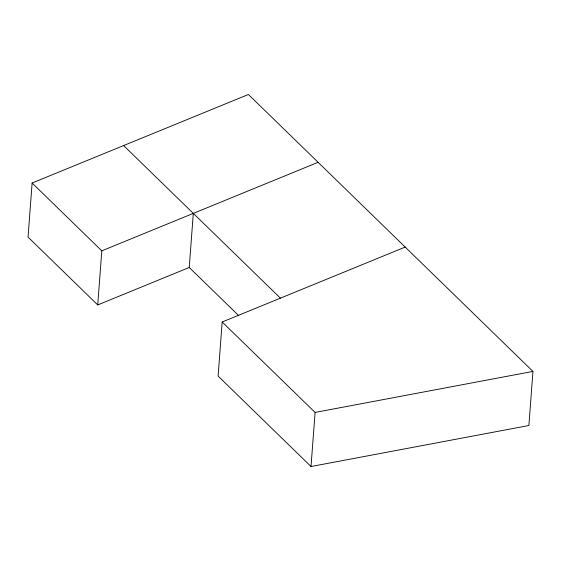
<?xml version="1.0" encoding="UTF-8"?>
<svg xmlns="http://www.w3.org/2000/svg" width="561" height="561" viewBox="0 0 561 561"><rect width="100%" height="100%" fill="white"/><g stroke="black" fill="none" stroke-linecap="round" stroke-linejoin="round"><path stroke-width="0.84" d="M405.196 247.078L222.177 321.993L218.11 376.087L311.018 466.521L528.883 425.511L532.95 371.417L248.411 94.479L32.117 183.019L28.05 237.114L97.733 304.939L189.239 267.478L193.307 213.383M97.733 304.939L101.8 250.837L32.117 183.019M311.018 466.521L315.093 412.419L222.177 321.993M101.8 250.837L318.094 162.304M315.093 412.419L532.95 371.417M123.63 145.558L280.416 298.157M189.239 267.478L238.748 315.661"/></g></svg>
